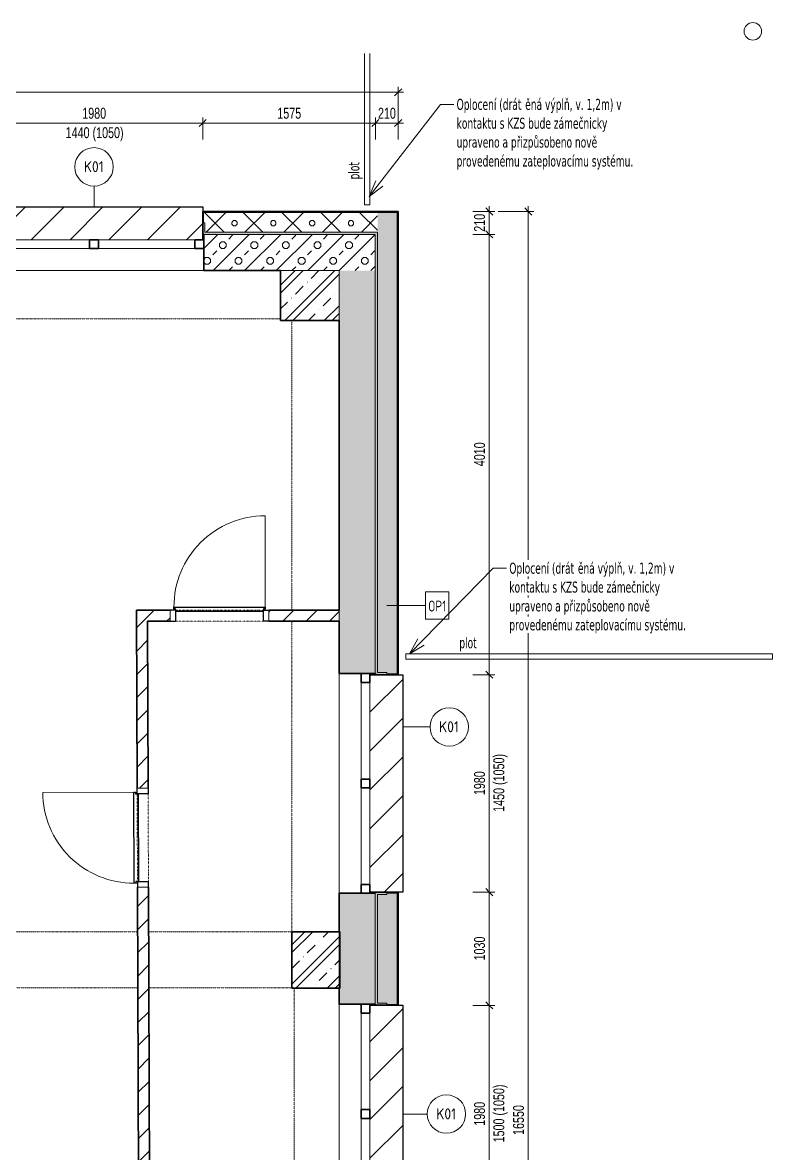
# Model space of a CAD drawing. Header units: millimetres. Extents: x -3281 to 232784, y -45352 to 20466.
# Drawn here: x 3550 to 10380, y -8470 to 1826 of the extents above; entities that cross this region are included whole.
import ezdxf

# ---------------------------------------------------------------- set-up
doc = ezdxf.new("R2010")
doc.units = ezdxf.units.MM
doc.linetypes.add('Dash dot dot', pattern=[5, 2, -1, 0, -1, 0, -1])
doc.linetypes.add('Čerchovaná se dvěma tečkami', pattern=[2.59, 1, -0.53, 0, -0.53, 0, -0.53])
for name, color, linetype, lineweight in [('A-ANNO-DIMS', 211, 'Continuous', 9), ('A-ANNO-DIMS-50', 211, 'Continuous', 9), ('A-DETL', 90, 'Continuous', 13), ('A-DETL-THIN', 151, 'Continuous', 13), ('A-DOOR', 31, 'Continuous', 13), ('A-DOOR-FRAM', 31, 'Continuous', 25), ('A-GENM', 13, 'Continuous', 13), ('A-GLAZ', 151, 'Continuous', 13), ('A-WALL', 113, 'Continuous', 13), ('A-WALL-IDEN', 211, 'Continuous', 9), ('G-ANNO-TEXT', 231, 'Continuous', 9), ('P-PIPE', 3, 'Continuous', 13), ('Q-SPCQ', 91, 'Continuous', 13), ('Q-SPCQ-IDEN', 132, 'Continuous', 9)]:
    doc.layers.add(name, color=color, linetype=linetype, lineweight=lineweight)
doc.layers.add('A-WALL-PATT', color=111, linetype='Continuous')
doc.styles.add('Arial_1', font='arial.ttf', dxfattribs={"width": 0.7, "height": 100})
doc.styles.add('ISOCPEUR', font='isocpeur.ttf', dxfattribs={"width": 0.75, "height": 100})
doc.styles.add('ISOCPEUR_1', font='isocpeur.ttf', dxfattribs={"width": 0.9, "height": 100})
doc.styles.add('Tahoma', font='tahoma.ttf', dxfattribs={"width": 0.7, "height": 100})
doc.dimstyles.new('Vnitřní_-_průhledné_1', dxfattribs={"dimscale": 304.8, "dimtxt": 102.02594, "dimasz": 0.213255, "dimexe": 0.164042, "dimexo": 0.0625, "dimgap": 0.032808, "dimtad": 1, "dimdec": 0, "dimrnd": 5, "dimzin": 0, "dimdsep": 46, "dimtxsty": 'Arial_1', "dimblk1": 'OBLIQUE', "dimblk2": 'OBLIQUE', "dimsah": 1, "dimcen": 0.09, "dimdle": 0.164042, "dimazin": 0, "dimtfac": 1, "dimtdec": 4, "dimtix": 1, "dimtmove": 0, "dimatfit": 3, "dimfxl": 0.492126, "dimfxlon": 1, "dimtvp": 1, "dimtolj": 1, "dimtzin": 0, "dimarcsym": 2})
pattern_1 = [(45, (0, 0), (-106.066, 106.066), [])]
pattern_2 = [(45, (0, 0), (0.0007, 353.5527), []), (315, (0, 0), (353.552, 0), []), (270, (153.68, 9.56), (176.771, -176.771), [19.139, -334.416]), (270, (199.87, 9.56), (176.771, -176.771), [19.139, -334.416]), (0, (166.57, 23.1), (176.771, 176.771), [19.139, -334.416]), (0, (166.57, -23.1), (176.771, 176.771), [19.139, -334.416]), (45, (153.68, 9.56), (0.0007, 353.5527), [19.139, -230.861]), (45, (186.35, -23.1), (0.0007, 353.5527), [19.139, -230.861]), (315, (186.35, 23.1), (353.552, 0), [19.139, -230.861]), (315, (153.68, -9.56), (353.552, 0), [19.139, -230.861])]

# ---------------------------------------------------------------- blocks, each defined once
blk = doc.blocks.new('DVERE_1k_oblozka - DD03_01_800x1970_koupelna-1549491-1NP_NÁVRH A')
at = {"layer": 'A-DOOR'}
for p, q in [((-450, 53), (-400, 53)), ((-450, -47), (-450, 53)), ((-400, 53), (-400, -47)), ((400, 53), (450, 53)), ((400, -47), (400, 53)), ((450, 53), (450, -47)), ((-400, -47), (-450, -47)), ((-415, -47), (-415, -907)), ((305, -77), (-305, -77)), ((450, -47), (400, -47)), ((415, -77), (415, -47))]:
    blk.add_line(p, q, dxfattribs=at)
at = {"layer": 'A-DOOR', "linetype": 'Čerchovaná se dvěma tečkami'}
for p, q in [((-400, 53), (400, 53)), ((-400, -47), (400, -47))]:
    blk.add_line(p, q, dxfattribs=at)
at = {"layer": 'A-DOOR', "lineweight": 25}
for p, q in [((-415, -62), (-400, -62)), ((-415, -77), (-415, -62)), ((415, -77), (-415, -77)), ((-400, -37), (400, -37)), ((-400, -62), (-400, -47)), ((400, -47), (400, -62)), ((400, -62), (415, -62)), ((415, -62), (415, -77))]:
    blk.add_line(p, q, dxfattribs=at)
at = {"layer": 'A-DOOR'}
blk.add_arc((-415, -77), 830, 270, 0, dxfattribs=at)
at = {"layer": 'A-DOOR-FRAM'}
for p, q in [((-450, 53), (-400, 53)), ((-400, 53), (-400, -47)), ((400, -47), (400, 53)), ((450, 53), (400, 53)), ((-400, -47), (-450, -47)), ((400, -47), (450, -47))]:
    blk.add_line(p, q, dxfattribs=at)
blk = doc.blocks.new('DVERE_1k_oblozka - DD03_01_800x1970_koupelna-1549492-1NP_NÁVRH A')
at = {"layer": 'A-DOOR'}
for p, q in [((-450, 53), (-400, 53)), ((-450, -47), (-450, 53)), ((-400, 53), (-400, -47)), ((400, 53), (450, 53)), ((400, -47), (400, 53)), ((450, 53), (450, -47)), ((-400, -47), (-450, -47)), ((-415, -47), (-415, -907)), ((305, -77), (-305, -77)), ((450, -47), (400, -47)), ((415, -77), (415, -47))]:
    blk.add_line(p, q, dxfattribs=at)
at = {"layer": 'A-DOOR', "linetype": 'Čerchovaná se dvěma tečkami'}
for p, q in [((-400, 53), (400, 53)), ((-400, -47), (400, -47))]:
    blk.add_line(p, q, dxfattribs=at)
at = {"layer": 'A-DOOR', "lineweight": 25}
for p, q in [((-415, -62), (-400, -62)), ((-415, -77), (-415, -62)), ((415, -77), (-415, -77)), ((-400, -37), (400, -37)), ((-400, -62), (-400, -47)), ((400, -47), (400, -62)), ((400, -62), (415, -62)), ((415, -62), (415, -77))]:
    blk.add_line(p, q, dxfattribs=at)
at = {"layer": 'A-DOOR'}
blk.add_arc((-415, -77), 830, 270, 0, dxfattribs=at)
at = {"layer": 'A-DOOR-FRAM'}
for p, q in [((-450, 53), (-400, 53)), ((-400, 53), (-400, -47)), ((400, -47), (400, 53)), ((450, 53), (400, 53)), ((-400, -47), (-450, -47)), ((400, -47), (450, -47))]:
    blk.add_line(p, q, dxfattribs=at)
blk = doc.blocks.new('OKNO_2k_ - OKNO_2k_2000x1440-1963729-1NP_NÁVRH A')
at = {"layer": 'A-GLAZ'}
h = blk.add_hatch(dxfattribs=at)
h.set_pattern_fill('FP_100', color=256, style=0, pattern_type=2)
h.set_pattern_definition([(180, (4199.984, -266.784), (-75, -43.3), [50, -100]), (240, (4149.984, -266.784), (-0.0011, -86.6019), [50, -100]), (120, (4149.984, -266.784), (-74.9989, 43.3019), [50, -100])])
h.paths.add_polyline_path([(1000, -115), (990, -115), (990, -166), (1000, -166)])
h.paths.add_polyline_path([(-990, -115), (-1000, -115), (-1000, -166), (-990, -166)])
at = {"layer": 'A-GLAZ', "lineweight": 35}
for p, q in [((-1000, -35), (-920, -35)), ((-1000, -115), (-1000, -35)), ((-920, -35), (-920, -115)), ((-40, -35), (40, -35)), ((-40, -115), (-40, -35)), ((40, -35), (40, -115)), ((920, -35), (1000, -35)), ((920, -115), (920, -35)), ((1000, -35), (1000, -115)), ((-1000, -115), (-990, -115)), ((-1000, -166), (-1000, -115)), ((-920, -115), (-1000, -115)), ((-990, -166), (-1000, -166)), ((-990, -115), (-990, -166)), ((40, -115), (-40, -115)), ((1000, -115), (920, -115)), ((990, -115), (1000, -115)), ((990, -166), (990, -115)), ((1000, -166), (990, -166)), ((1000, -115), (1000, -166))]:
    blk.add_line(p, q, dxfattribs=at)
at = {"layer": 'A-GLAZ'}
for p, q in [((-920, -35), (-40, -35)), ((40, -35), (920, -35)), ((-40, -115), (-920, -115)), ((920, -115), (40, -115))]:
    blk.add_line(p, q, dxfattribs=at)
blk = doc.blocks.new('parapet s nosem_vnitní - parapet s nosem_vnitní-1280325-1NP_NÁVRH A')
at = {"layer": 'A-GENM'}
blk.add_line((1000, 200), (-1000, 200), dxfattribs=at)
blk = doc.blocks.new('parapet_ext - parapet_ext-1802073-1NP_NÁVRH A')
at = {"layer": 'Q-SPCQ'}
h = blk.add_hatch(dxfattribs=at)
h.set_pattern_fill('FP_101', color=11, style=0, pattern_type=2)
h.set_pattern_definition([(225, (4199.98, -151.78), (176.777, -176.777), [])])
h.paths.add_polyline_path([(-920, 0), (-990, 0), (-990, -300), (990, -300), (990, 0), (-686, 0)])
at = {"layer": 'Q-SPCQ', "color": 21, "lineweight": 25}
for p, q in [((-990, -300), (-990, -258)), ((990, -300), (-990, -300)), ((990, -258), (990, -300))]:
    blk.add_line(p, q, dxfattribs=at)
blk = doc.blocks.new('OKNO_2k_ - OKNO_2k_2000x1450-1963754-1NP_NÁVRH A')
at = {"layer": 'A-GLAZ'}
h = blk.add_hatch(dxfattribs=at)
h.set_pattern_fill('FP_102', color=256, style=0, pattern_type=2)
h.set_pattern_definition([(270, (5101.644, 6597.807), (43.3, -75), [50, -100]), (330, (5101.644, 6547.807), (86.6019, -0.0011), [50, -100]), (210, (5101.644, 6547.807), (-43.3019, -74.9989), [50, -100])])
h.paths.add_polyline_path([(-1000, -166), (-990, -166), (-990, -115), (-1000, -115)])
h.paths.add_polyline_path([(990, -115), (990, -166), (1000, -166), (1000, -115)])
at = {"layer": 'A-GLAZ', "lineweight": 35}
for p, q in [((-1000, -35), (-920, -35)), ((-1000, -115), (-1000, -35)), ((-920, -35), (-920, -115)), ((-40, -35), (40, -35)), ((-40, -115), (-40, -35)), ((40, -35), (40, -115)), ((920, -35), (1000, -35)), ((920, -115), (920, -35)), ((1000, -35), (1000, -115)), ((-1000, -115), (-990, -115)), ((-1000, -166), (-1000, -115)), ((-920, -115), (-1000, -115)), ((-990, -166), (-1000, -166)), ((-990, -115), (-990, -166)), ((40, -115), (-40, -115)), ((1000, -115), (920, -115)), ((990, -115), (1000, -115)), ((990, -166), (990, -115)), ((1000, -166), (990, -166)), ((1000, -115), (1000, -166))]:
    blk.add_line(p, q, dxfattribs=at)
at = {"layer": 'A-GLAZ'}
for p, q in [((-920, -35), (-40, -35)), ((40, -35), (920, -35)), ((-40, -115), (-920, -115)), ((920, -115), (40, -115))]:
    blk.add_line(p, q, dxfattribs=at)
blk = doc.blocks.new('parapet_ext - parapet_ext-V42-1NP_NÁVRH A')
at = {"layer": 'Q-SPCQ'}
h = blk.add_hatch(dxfattribs=at)
h.set_pattern_fill('FP_103', color=11, style=0, pattern_type=2)
h.set_pattern_definition([(315, (5101.64, 6712.8), (176.777, 176.777), [])])
h.paths.add_polyline_path([(-990, -258), (-990, -300), (990, -300), (990, 0), (-990, 0), (-990, -255)])
at = {"layer": 'Q-SPCQ', "color": 21, "lineweight": 25}
for p, q in [((-990, -300), (-990, -258)), ((990, -300), (-990, -300)), ((990, -258), (990, -300))]:
    blk.add_line(p, q, dxfattribs=at)
blk = doc.blocks.new('OKNO_2k_ - OKNO_2k_2000 x 1500-1963725-1NP_NÁVRH A')
at = {"layer": 'A-GLAZ'}
h = blk.add_hatch(dxfattribs=at)
h.set_pattern_fill('FP_104', color=256, style=0, pattern_type=2)
h.set_pattern_definition([(270, (8111.644, 6597.807), (43.3, -75), [50, -100]), (330, (8111.644, 6547.807), (86.6019, -0.0011), [50, -100]), (210, (8111.644, 6547.807), (-43.3019, -74.9989), [50, -100])])
h.paths.add_polyline_path([(-1000, -115), (-1000, -166), (-990, -166), (-990, -115)])
h.paths.add_polyline_path([(990, -166), (1000, -166), (1000, -115), (990, -115)])
at = {"layer": 'A-GLAZ', "lineweight": 35}
for p, q in [((-1000, -35), (-920, -35)), ((-1000, -115), (-1000, -35)), ((-920, -35), (-920, -115)), ((-40, -35), (40, -35)), ((-40, -115), (-40, -35)), ((40, -35), (40, -115)), ((920, -35), (1000, -35)), ((920, -115), (920, -35)), ((1000, -35), (1000, -115)), ((-1000, -115), (-990, -115)), ((-1000, -166), (-1000, -115)), ((-920, -115), (-1000, -115)), ((-990, -166), (-1000, -166)), ((-990, -115), (-990, -166)), ((40, -115), (-40, -115)), ((1000, -115), (920, -115)), ((990, -115), (1000, -115)), ((990, -166), (990, -115)), ((1000, -166), (990, -166)), ((1000, -115), (1000, -166))]:
    blk.add_line(p, q, dxfattribs=at)
at = {"layer": 'A-GLAZ'}
for p, q in [((-920, -35), (-40, -35)), ((40, -35), (920, -35)), ((-40, -115), (-920, -115)), ((920, -115), (40, -115))]:
    blk.add_line(p, q, dxfattribs=at)
blk = doc.blocks.new('parapet_ext - parapet_ext-V43-1NP_NÁVRH A')
at = {"layer": 'Q-SPCQ'}
h = blk.add_hatch(dxfattribs=at)
h.set_pattern_fill('FP_105', color=11, style=0, pattern_type=2)
h.set_pattern_definition([(315, (8111.64, 6712.8), (176.7767, 176.7767), [])])
h.paths.add_polyline_path([(-990, -258), (-990, -300), (990, -300), (990, 0), (-990, 0), (-990, -255)])
at = {"layer": 'Q-SPCQ', "color": 21, "lineweight": 25}
for p, q in [((-990, -300), (-990, -258)), ((990, -300), (-990, -300)), ((990, -258), (990, -300))]:
    blk.add_line(p, q, dxfattribs=at)
blk = doc.blocks.new('DIMBLOCK79-1NP_NÁVRH A')
at = {"layer": 'A-ANNO-DIMS-50'}
for p, q in [((7801, 106), (7651, 106)), ((7801, 156), (7801, -102)), ((7801, 106), (7851, 106)), ((7801, -102), (7651, -102)), ((7801, -102), (7851, -102))]:
    blk.add_line(p, q, dxfattribs=at)
at = {"layer": 'A-ANNO-DIMS-50', "lineweight": 18}
for p, q in [((7801, 106), (7769, 139)), ((7801, 106), (7834, 74)), ((7801, -102), (7769, -69)), ((7801, -102), (7834, -134))]:
    blk.add_line(p, q, dxfattribs=at)
at = {"layer": 'A-ANNO-DIMS-50', "color": 0, "insert": (7662, -78), "char_height": 100, "width": 192.12, "attachment_point": 1, "rotation": 90, "line_spacing_factor": 0.941778, "style": 'Arial_1'}
blk.add_mtext('210', dxfattribs=at)
blk = doc.blocks.new('_Oblique')
at = {"color": 0, "linetype": 'ByBlock', "lineweight": -2}
blk.add_line((-0.5, -0.5), (0.5, 0.5), dxfattribs=at)
blk = doc.blocks.new('DIMBLOCK80-1NP_NÁVRH A')
at = {"layer": 'A-ANNO-DIMS-50'}
for p, q in [((7801, -102), (7651, -102)), ((7801, -102), (7801, -4112)), ((7801, -102), (7851, -102)), ((7801, -4112), (7651, -4112)), ((7801, -4112), (7851, -4112))]:
    blk.add_line(p, q, dxfattribs=at)
at = {"layer": 'A-ANNO-DIMS-50', "lineweight": 18}
for p, q in [((7801, -102), (7769, -69)), ((7801, -102), (7834, -134)), ((7801, -4112), (7769, -4079)), ((7801, -4112), (7834, -4144))]:
    blk.add_line(p, q, dxfattribs=at)
at = {"layer": 'A-ANNO-DIMS-50', "color": 0, "insert": (7662, -2213), "char_height": 100, "width": 256.16, "attachment_point": 1, "rotation": 90, "line_spacing_factor": 0.941778, "style": 'Arial_1'}
blk.add_mtext('4010', dxfattribs=at)
blk = doc.blocks.new('DIMBLOCK81-1NP_NÁVRH A')
at = {"layer": 'A-ANNO-DIMS-50'}
for p, q in [((7801, -4112), (7651, -4112)), ((7801, -4112), (7801, -6092)), ((7801, -4112), (7851, -4112)), ((7801, -6092), (7651, -6092)), ((7801, -6092), (7851, -6092))]:
    blk.add_line(p, q, dxfattribs=at)
at = {"layer": 'A-ANNO-DIMS-50', "lineweight": 18}
for p, q in [((7801, -4112), (7769, -4079)), ((7801, -4112), (7834, -4144)), ((7801, -6092), (7769, -6059)), ((7801, -6092), (7834, -6124))]:
    blk.add_line(p, q, dxfattribs=at)
at = {"layer": 'A-ANNO-DIMS-50', "color": 0, "char_height": 100, "attachment_point": 1, "rotation": 90, "line_spacing_factor": 0.941778, "style": 'Arial_1'}
for s, insert, width in [('1450 (1050)', (7838, -5360), 619.69), ('1980', (7662, -5208), 256.16)]:
    blk.add_mtext(s, dxfattribs=dict(at, insert=insert, width=width))
blk = doc.blocks.new('DIMBLOCK82-1NP_NÁVRH A')
at = {"layer": 'A-ANNO-DIMS-50', "lineweight": 18}
for p, q in [((7801, -6092), (7769, -6059)), ((7801, -6092), (7834, -6124)), ((7801, -7122), (7769, -7089)), ((7801, -7122), (7834, -7154))]:
    blk.add_line(p, q, dxfattribs=at)
at = {"layer": 'A-ANNO-DIMS-50'}
for p, q in [((7801, -6092), (7651, -6092)), ((7801, -6092), (7801, -7122)), ((7801, -6092), (7851, -6092)), ((7801, -7122), (7651, -7122)), ((7801, -7122), (7851, -7122))]:
    blk.add_line(p, q, dxfattribs=at)
at = {"layer": 'A-ANNO-DIMS-50', "color": 0, "insert": (7662, -6713), "char_height": 100, "width": 256.16, "attachment_point": 1, "rotation": 90, "line_spacing_factor": 0.941778, "style": 'Arial_1'}
blk.add_mtext('1030', dxfattribs=at)
blk = doc.blocks.new('DIMBLOCK83-1NP_NÁVRH A')
at = {"layer": 'A-ANNO-DIMS-50', "lineweight": 18}
for p, q in [((7801, -7122), (7769, -7089)), ((7801, -7122), (7834, -7154)), ((7801, -9102), (7769, -9069)), ((7801, -9102), (7834, -9134))]:
    blk.add_line(p, q, dxfattribs=at)
at = {"layer": 'A-ANNO-DIMS-50'}
for p, q in [((7801, -7122), (7651, -7122)), ((7801, -7122), (7801, -9102)), ((7801, -7122), (7851, -7122)), ((7801, -9102), (7651, -9102)), ((7801, -9102), (7851, -9102))]:
    blk.add_line(p, q, dxfattribs=at)
at = {"layer": 'A-ANNO-DIMS-50', "color": 0, "char_height": 100, "attachment_point": 1, "rotation": 90, "line_spacing_factor": 0.941778, "style": 'Arial_1'}
for s, insert, width in [('1500 (1050)', (7838, -8370), 619.69), ('1980', (7662, -8218), 256.16)]:
    blk.add_mtext(s, dxfattribs=dict(at, insert=insert, width=width))
blk = doc.blocks.new('DIMBLOCK130-1NP_NÁVRH A')
at = {"layer": 'A-ANNO-DIMS-50'}
for p, q in [((8156, 106), (7881, 106)), ((8156, -16493), (8156, 156)), ((8156, 106), (8206, 106)), ((8156, -16443), (8006, -16443)), ((8156, -16443), (8206, -16443))]:
    blk.add_line(p, q, dxfattribs=at)
at = {"layer": 'A-ANNO-DIMS-50', "lineweight": 18}
for p, q in [((8156, 106), (8124, 139)), ((8156, 106), (8189, 74)), ((8156, -16443), (8124, -16411)), ((8156, -16443), (8189, -16476))]:
    blk.add_line(p, q, dxfattribs=at)
at = {"layer": 'A-ANNO-DIMS-50', "color": 0, "insert": (8017, -8302), "char_height": 100, "width": 320.2, "attachment_point": 1, "rotation": 90, "line_spacing_factor": 0.941778, "style": 'Arial_1'}
blk.add_mtext('16550', dxfattribs=at)
blk = doc.blocks.new('DIMBLOCK132-1NP_NÁVRH A')
at = {"layer": 'A-ANNO-DIMS-50'}
for p, q in [((-525, 1192), (-525, 1242)), ((6971, 1192), (6971, 1242)), ((-575, 1192), (7021, 1192)), ((-525, 1192), (-525, 916)), ((6971, 1192), (6971, 966))]:
    blk.add_line(p, q, dxfattribs=at)
at = {"layer": 'A-ANNO-DIMS-50', "lineweight": 18}
for p, q in [((-525, 1192), (-558, 1159)), ((-525, 1192), (-493, 1224)), ((6971, 1192), (6938, 1159)), ((6971, 1192), (7003, 1224))]:
    blk.add_line(p, q, dxfattribs=at)
at = {"layer": 'A-ANNO-DIMS-50', "color": 0, "insert": (3116, 1331), "char_height": 100, "width": 256.16, "attachment_point": 1, "line_spacing_factor": 0.941778, "style": 'Arial_1'}
blk.add_mtext('7495', dxfattribs=at)
blk = doc.blocks.new('DIMBLOCK169-1NP_NÁVRH A')
at = {"layer": 'A-ANNO-DIMS-50'}
for p, q in [((3210, 911), (3210, 961)), ((5190, 911), (5190, 961)), ((3210, 911), (5190, 911)), ((3210, 911), (3210, 761)), ((5190, 911), (5190, 761))]:
    blk.add_line(p, q, dxfattribs=at)
at = {"layer": 'A-ANNO-DIMS-50', "lineweight": 18}
for p, q in [((3210, 911), (3242, 944)), ((5190, 911), (5222, 944)), ((3210, 911), (3177, 879)), ((5190, 911), (5157, 879))]:
    blk.add_line(p, q, dxfattribs=at)
at = {"layer": 'A-ANNO-DIMS-50', "color": 0, "char_height": 100, "attachment_point": 1, "line_spacing_factor": 0.941778, "style": 'Arial_1'}
for s, insert, width in [('1980', (4093, 1051), 256.16), ('1440 (1050)', (3942, 874), 619.69)]:
    blk.add_mtext(s, dxfattribs=dict(at, insert=insert, width=width))
blk = doc.blocks.new('DIMBLOCK170-1NP_NÁVRH A')
at = {"layer": 'A-ANNO-DIMS-50'}
for p, q in [((5190, 911), (5190, 961)), ((6763, 911), (6763, 961)), ((5190, 911), (6763, 911)), ((5190, 911), (5190, 761)), ((6763, 911), (6763, 761))]:
    blk.add_line(p, q, dxfattribs=at)
at = {"layer": 'A-ANNO-DIMS-50', "lineweight": 18}
for p, q in [((5190, 911), (5222, 944)), ((6763, 911), (6795, 944)), ((5190, 911), (5157, 879)), ((6763, 911), (6730, 879))]:
    blk.add_line(p, q, dxfattribs=at)
at = {"layer": 'A-ANNO-DIMS-50', "color": 0, "insert": (5870, 1051), "char_height": 100, "width": 256.16, "attachment_point": 1, "line_spacing_factor": 0.941778, "style": 'Arial_1'}
blk.add_mtext('1575', dxfattribs=at)
blk = doc.blocks.new('DIMBLOCK171-1NP_NÁVRH A')
at = {"layer": 'A-ANNO-DIMS-50'}
for p, q in [((6763, 911), (6763, 961)), ((6971, 911), (6971, 961)), ((6763, 911), (7021, 911)), ((6763, 911), (6763, 761)), ((6971, 911), (6971, 761))]:
    blk.add_line(p, q, dxfattribs=at)
at = {"layer": 'A-ANNO-DIMS-50', "lineweight": 18}
for p, q in [((6763, 911), (6795, 944)), ((6971, 911), (7003, 944)), ((6763, 911), (6730, 879)), ((6971, 911), (6938, 879))]:
    blk.add_line(p, q, dxfattribs=at)
at = {"layer": 'A-ANNO-DIMS-50', "color": 0, "insert": (6787, 1051), "char_height": 100, "width": 192.12, "attachment_point": 1, "line_spacing_factor": 0.941778, "style": 'Arial_1'}
blk.add_mtext('210', dxfattribs=at)
blk = doc.blocks.new('Popiska speciální vybavení - Popiska okna_Bublina-1426311-1NP_NÁVRH A')
at = {"layer": 'Q-SPCQ-IDEN'}
blk.add_circle((0, 0), 3.5, dxfattribs=at)

msp = doc.modelspace()

# ---------------------------------------------------------------- hatches: boundary and pattern name
at = {"layer": 'A-WALL-PATT', "lineweight": 13}
h = msp.add_hatch(dxfattribs=at)
h.set_pattern_fill('FP_12', color=11, style=0, pattern_type=2)
h.set_pattern_definition(pattern_2)
h.paths.add_polyline_path([(6782.8, -81.8), (6782.8, 98.2), (5198, 98.2), (5198, 2.2), (5210, 2.2), (5210, -81.8), (6762.8, -81.8)])
h.paths.add_polyline_path([(3190, -81.8), (3190, 2.2), (3202, 2.2), (3202, 98.2), (-337.2, 98.2), (-337.2, -81.8), (2310.6, -81.8)])
at = {"layer": 'A-WALL-PATT'}
h = msp.add_hatch(color=11, dxfattribs=at)
h.paths.add_polyline_path([(5210, -101.8), (6762.8, -101.8), (6762.8, -81.8), (5210, -81.8), (5210, 2.2), (5190, 2.2), (5190, -100.8), (5200, -100.8), (5200, -101.8)])
h.paths.add_polyline_path([(3190, -101.8), (3200, -101.8), (3200, -100.8), (3210, -100.8), (3210, 2.2), (3190, 2.2), (3190, -81.8), (-317.2, -81.8), (-317.2, -101.8), (2310.6, -101.8)])
at = {"layer": 'A-WALL-PATT', "lineweight": 13}
h = msp.add_hatch(dxfattribs=at)
h.set_pattern_fill('FP_12', color=11, style=0, pattern_type=2)
h.set_pattern_definition(pattern_2)
h.paths.add_polyline_path([(6950, -15943.3), (6950, -15935.3), (6962.8, -15935.3), (6962.8, -15119.6), (6866.8, -15119.6), (6866.8, -15131.6), (6782.8, -15131.6), (6782.8, -15943.3), (6942, -15943.3)])
h.paths.add_polyline_path([(6962.8, -13123.6), (6962.8, -12109.6), (6866.8, -12109.6), (6866.8, -12121.6), (6782.8, -12121.6), (6782.8, -13111.6), (6866.8, -13111.6), (6866.8, -13123.6)])
h.paths.add_polyline_path([(6866.8, -10113.6), (6962.8, -10113.6), (6962.8, -9109.6), (6866.8, -9109.6), (6866.8, -9121.6), (6782.8, -9121.6), (6782.8, -10101.6), (6866.8, -10101.6)])
h.paths.add_polyline_path([(6962.8, -7113.6), (6962.8, -6099.6), (6866.8, -6099.6), (6866.8, -6111.6), (6782.8, -6111.6), (6782.8, -7101.6), (6866.8, -7101.6), (6866.8, -7113.6)])
h.paths.add_polyline_path([(6866.8, -4103.6), (6962.8, -4103.6), (6962.8, 98.2), (6782.8, 98.2), (6782.8, -4091.6), (6866.8, -4091.6)])
h = msp.add_hatch(dxfattribs=at)
h.set_pattern_fill('FP_2', color=256, angle=-135, style=0, pattern_type=2)
h.set_pattern_definition([(225, (3315.97, -101.78), (143.684, -143.684), []), (180, (3087.02, -169.09), (-143.684, -143.684), [25.4, -261.968]), (225, (3061.62, -169.09), (143.684, -143.684), [25.4, -177.8]), (270, (3043.66, -187.05), (143.684, -143.684), [25.4, -261.968]), (315, (3043.66, -212.45), (143.684, 143.684), [25.4, -177.8]), (180, (3087.02, -230.41), (-143.684, -143.684), [25.4, -261.968]), (225, (3104.98, -212.45), (143.684, -143.684), [25.4, -177.8]), (270, (3104.98, -187.05), (143.684, -143.684), [25.4, -261.968]), (315, (3087.02, -169.09), (143.684, 143.684), [25.4, -177.8]), (225, (3020.44, -253.63), (143.684, -143.684), [50.8, -152.4])])
h.paths.add_polyline_path([(6762.8, -431.8), (6762.8, -101.8), (5200, -101.8), (5200, -431.8), (6432.8, -431.8)])
h.paths.add_polyline_path([(12.8, -431.8), (3200, -431.8), (3200, -101.8), (12.8, -101.8), (12.8, -151.8)])
at = {"layer": 'A-WALL-PATT'}
h = msp.add_hatch(color=11, dxfattribs=at)
h.paths.add_polyline_path([(6782.8, -16123.3), (6782.8, -15131.6), (6866.8, -15131.6), (6866.8, -15111.6), (6763.8, -15111.6), (6763.8, -15121.6), (6762.8, -15121.6), (6762.8, -16123.3)])
h.paths.add_polyline_path([(6866.8, -13131.6), (6866.8, -13111.6), (6782.8, -13111.6), (6782.8, -12121.6), (6866.8, -12121.6), (6866.8, -12101.6), (6763.8, -12101.6), (6763.8, -12111.6), (6762.8, -12111.6), (6763, -13121.6), (6763.8, -13121.6), (6763.8, -13131.6), (6782.8, -13131.6)])
h.paths.add_polyline_path([(6866.8, -10121.6), (6866.8, -10101.6), (6782.8, -10101.6), (6782.8, -9121.6), (6866.8, -9121.6), (6866.8, -9101.6), (6763.8, -9101.6), (6763.8, -9111.6), (6762.8, -9111.6), (6763, -10111.6), (6763.8, -10111.6), (6763.8, -10121.6), (6782.8, -10121.6)])
h.paths.add_polyline_path([(6763.8, -7121.6), (6866.8, -7121.6), (6866.8, -7101.6), (6782.8, -7101.6), (6782.8, -6111.6), (6866.8, -6111.6), (6866.8, -6091.6), (6763.8, -6091.6), (6763.8, -6101.6), (6762.8, -6101.6), (6762.8, -7111.6), (6763.8, -7111.6), (6763.8, -7120.6)])
h.paths.add_polyline_path([(6866.8, -4111.6), (6866.8, -4091.6), (6782.8, -4091.6), (6782.8, -81.8), (6762.8, -81.8), (6762.8, -4101.6), (6763.8, -4101.6), (6763.8, -4111.6), (6782.8, -4111.6)])
at = {"layer": 'A-WALL-PATT', "lineweight": 13}
h = msp.add_hatch(dxfattribs=at)
h.set_pattern_fill('FP_10', color=256, angle=225, style=0, pattern_type=2)
h.set_pattern_definition([(45, (0, 0), (-179.605, 179.605), []), (45, (71.84, 6e-12), (-179.605, 179.605), []), (45, (215.53, 2e-11), (-107.763, 251.447), [101.6, -50.8, 1.676, -49.124])])
h.paths.add_polyline_path([(5900, -886.8), (6432.8, -886.8), (6432.8, -431.8), (5900, -431.8), (5900, -564.7)])
h = msp.add_hatch(dxfattribs=at)
h.set_pattern_fill('FP_3', color=256, angle=225, style=0, pattern_type=2)
h.set_pattern_definition([(135, (6762.8, -8215.69), (-143.684, -143.684), []), (90, (6695.5, -7986.74), (-143.684, 143.684), [25.4, -261.968]), (135, (6695.5, -7961.34), (-143.684, -143.684), [25.4, -177.8]), (180, (6677.54, -7943.38), (-143.684, -143.684), [25.4, -261.968]), (225, (6652.14, -7943.38), (143.684, -143.684), [25.4, -177.8]), (90, (6634.18, -7986.74), (-143.684, 143.684), [25.4, -261.968]), (135, (6652.14, -8004.7), (-143.684, -143.684), [25.4, -177.8]), (180, (6677.54, -8004.7), (-143.684, -143.684), [25.4, -261.968]), (225, (6695.5, -7986.74), (143.684, -143.684), [25.4, -177.8]), (135, (6610.96, -7920.16), (-143.684, -143.684), [50.8, -152.4])])
h.paths.add_polyline_path([(6602.9, -16143.3), (6762.8, -16143.3), (6762.8, -15121.6), (6432.8, -15121.6), (6432.8, -16143.3)])
h.paths.add_polyline_path([(6602.9, -13121.6), (6762.8, -13121.6), (6762.3, -12111.6), (6432.8, -12111.6), (6432.8, -13121.6)])
h.paths.add_polyline_path([(6762.8, -10111.6), (6762.8, -9111.6), (6432.8, -9111.6), (6432.8, -10111.6), (6758.5, -10111.6)])
h.paths.add_polyline_path([(6762.8, -7111.6), (6762.8, -6101.6), (6432.8, -6101.6), (6432.8, -6451.2), (6442.8, -6451.2), (6442.8, -6966.2), (6432.8, -6966.2), (6432.8, -7111.6), (6758, -7111.6)])
h.paths.add_polyline_path([(6632.8, -4101.6), (6762.8, -4101.6), (6762.8, -431.8), (6432.8, -431.8), (6432.8, -4101.6), (6602.9, -4101.6)])
h = msp.add_hatch(dxfattribs=at)
h.set_pattern_fill('FP_4', color=256, style=0, pattern_type=2)
h.set_pattern_definition(pattern_1)
h.paths.add_polyline_path([(6432.8, -3625), (6432.8, -3525), (5792.8, -3525), (5792.8, -3625)])
h.paths.add_polyline_path([(4587.8, -3625), (4892.8, -3625), (4892.8, -3525), (4587.5, -3525)])
h = msp.add_hatch(dxfattribs=at)
h.set_pattern_fill('FP_4', color=256, style=0, pattern_type=2)
h.set_pattern_definition(pattern_1)
h.paths.add_polyline_path([(4622.8, -14200.6), (4722.8, -14199.3), (4712.6, -11176.7), (4612.8, -11177.1), (4622.2, -14027.3)])
h.paths.add_polyline_path([(4609.8, -10277.1), (4709.8, -10276.7), (4695.6, -6044.7), (4595.8, -6045), (4606.5, -9283.6)])
h.paths.add_polyline_path([(4592.8, -5145), (4692.8, -5144.7), (4687.8, -3625), (4587.8, -3625)])
h = msp.add_hatch(dxfattribs=at)
h.set_pattern_fill('FP_10', color=256, angle=225, style=0, pattern_type=2)
h.set_pattern_definition([(45, (0, 0), (-179.605, 179.605), []), (45, (71.84, 6e-12), (-179.605, 179.605), []), (45, (215.53, 2e-11), (-107.763, 251.447), [101.6, -50.8, 1.676, -49.124])])
h.paths.add_polyline_path([(6442.8, -6966.2), (6442.8, -6451.2), (6002.8, -6451.2), (6002.8, -6966.2), (6432.8, -6966.2)])

# ---------------------------------------------------------------- linework, layer by layer
at = {"layer": 'A-DETL', "linetype": 'Dash dot dot'}
for p, q in [((447.8, -871.8), (5900, -871.8)), ((6002.8, -3525), (6002.8, -886.8)), ((6002.8, -6451.2), (6002.8, -3625)), ((4597.2, -6451.2), (447.8, -6451.2)), ((6002.8, -6451.2), (4697.2, -6451.2)), ((432.8, -6963.2), (4598.8, -6963.2)), ((4698.8, -6963.2), (6002.8, -6963.2)), ((6022.8, -9358.2), (6022.8, -6966.2))]:
    msp.add_line(p, q, dxfattribs=at)
at = {"layer": 'A-DETL-THIN'}
for p, q in [((6663.8, 166.2), (6663.8, 1546.2)), ((6713.8, 166.2), (6713.8, 1546.2)), ((6713.8, 166.2), (6663.8, 166.2)), ((5900, -431.8), (6432.8, -431.8)), ((6432.8, -431.8), (6432.8, -886.8)), ((7040.2, -3921.3), (10380.2, -3921.3)), ((7040.2, -3971.3), (7040.2, -3921.3)), ((7040.2, -3971.3), (10380.2, -3971.3)), ((10380.2, -3971.3), (10380.2, -3921.3)), ((6432.8, -6966.2), (6432.8, -6451.2))]:
    msp.add_line(p, q, dxfattribs=at)
at = {"layer": 'A-WALL', "color": 10, "lineweight": 35}
for p, q in [((6970.8, 106.2), (5190, 106.2)), ((5190, 106.2), (5190, -100.8)), ((6970.8, -4111.6), (6970.8, 106.2)), ((6763.8, -4111.6), (6970.8, -4111.6)), ((6970.8, -6091.6), (6763.8, -6091.6)), ((6970.8, -7121.6), (6970.8, -6091.6)), ((6763.8, -7121.6), (6970.8, -7121.6))]:
    msp.add_line(p, q, dxfattribs=at)
at = {"layer": 'A-WALL', "color": 1}
for p, q in [((6967.8, 103.2), (5193, 103.2)), ((5193, 103.2), (5193, 2.2)), ((6967.8, -4108.6), (6967.8, 103.2)), ((5210, 2.2), (5190, 2.2)), ((6962.8, 98.2), (5198, 98.2)), ((5198, 98.2), (5198, 2.2)), ((5210, 2.2), (5210, -81.8)), ((6962.8, -4103.6), (6962.8, 98.2)), ((5210, -81.8), (6782.8, -81.8)), ((6782.8, -81.8), (6782.8, -4091.6)), ((6782.8, -4091.6), (6866.8, -4091.6)), ((6866.8, -4111.6), (6866.8, -4091.6)), ((6866.8, -4103.6), (6962.8, -4103.6)), ((6866.8, -4108.6), (6967.8, -4108.6)), ((6782.8, -6111.6), (6782.8, -7101.6)), ((6866.8, -6111.6), (6782.8, -6111.6)), ((6866.8, -6111.6), (6866.8, -6091.6)), ((6967.8, -6094.6), (6866.8, -6094.6)), ((6962.8, -6099.6), (6866.8, -6099.6)), ((6962.8, -7113.6), (6962.8, -6099.6)), ((6967.8, -7118.6), (6967.8, -6094.6)), ((6782.8, -7101.6), (6866.8, -7101.6)), ((6866.8, -7121.6), (6866.8, -7101.6)), ((6866.8, -7113.6), (6962.8, -7113.6)), ((6866.8, -7118.6), (6967.8, -7118.6))]:
    msp.add_line(p, q, dxfattribs=at)
at = {"layer": 'A-WALL'}
for p, q in [((6762.8, -101.8), (5200, -101.8)), ((6762.8, -4101.6), (6762.8, -101.8)), ((5900, -431.8), (6432.8, -431.8)), ((6432.8, -886.8), (6432.8, -431.8)), ((6432.8, -3625), (6432.8, -3525)), ((6762.8, -7111.6), (6762.8, -6101.6)), ((6432.8, -6451.2), (6442.8, -6451.2)), ((6442.8, -6451.2), (6442.8, -6966.2)), ((6442.8, -6966.2), (6432.8, -6966.2))]:
    msp.add_line(p, q, dxfattribs=at)
at = {"layer": 'A-WALL', "lineweight": 35}
for p, q in [((5200, -231.8), (5200, -431.8)), ((5200, -431.8), (5900, -431.8)), ((5900, -431.8), (5900, -886.8)), ((5900, -886.8), (6432.8, -886.8)), ((6432.8, -886.8), (6432.8, -3525)), ((4892.8, -3525), (4587.5, -3525)), ((4587.5, -3525), (4592.8, -5145)), ((6432.8, -3525), (5792.8, -3525)), ((4687.8, -3625), (4892.8, -3625)), ((4692.8, -5144.7), (4687.8, -3625)), ((5792.8, -3625), (6432.8, -3625)), ((6432.8, -3625), (6432.8, -4101.6)), ((6432.8, -4101.6), (6632.8, -4101.6)), ((4595.8, -6045), (4606.2, -9183.6)), ((4709.8, -10276.7), (4695.8, -6044.7)), ((6432.8, -6101.6), (6432.8, -6451.2)), ((6632.8, -6101.6), (6432.8, -6101.6)), ((6002.8, -6451.2), (6002.8, -6966.2)), ((6432.8, -6451.2), (6002.8, -6451.2)), ((6002.8, -6966.2), (6432.8, -6966.2)), ((6432.8, -6966.2), (6432.8, -7111.6)), ((6432.8, -7111.6), (6632.8, -7111.6))]:
    msp.add_line(p, q, dxfattribs=at)
at = {"layer": 'A-WALL-IDEN'}
msp.add_line((6866.8, -3480.5), (7220, -3480.5), dxfattribs=at)
at = {"layer": 'A-WALL-IDEN', "flags": 128}
msp.add_lwpolyline([(7220, -3356.2), (7433.8, -3356.2), (7433.8, -3604.7), (7220, -3604.7)], close=True, dxfattribs=at)
at = {"layer": 'G-ANNO-TEXT', "color": 250}
for p, q in [((6707.6, 242.7), (7355.6, 1081.7)), ((7355.6, 1081.7), (7478.3, 1081.7)), ((6707.6, 242.7), (6767.4, 386)), ((6707.6, 242.7), (6831.1, 336.9)), ((7835.7, -3141.5), (7958.4, -3141.5)), ((7073.5, -3921.2), (7149.6, -3785.8)), ((7073.5, -3921.2), (7207.1, -3842))]:
    msp.add_line(p, q, dxfattribs=at)
at = {"layer": 'P-PIPE', "color": 9}
for start, end in [(90, 180), (0, 90), (180, 270), (270, 0)]:
    msp.add_arc((10202, 1746.6), 79.4, start, end, dxfattribs=at)
at = {"layer": 'Q-SPCQ-IDEN'}
for p, q in [((4200, 148.2), (4200, 337.6)), ((7012.8, -4587.1), (7261, -4587.1)), ((7012.8, -8111.6), (7235.6, -8111.6))]:
    msp.add_line(p, q, dxfattribs=at)

# ---------------------------------------------------------------- block references
at = {"layer": 'A-DOOR'}
for name, p, rotation in [('DVERE_1k_oblozka - DD03_01_800x1970_koupelna-1549492-1NP_NÁVRH A', (5342.8, -3572.1), 180), ('DVERE_1k_oblozka - DD03_01_800x1970_koupelna-1549491-1NP_NÁVRH A', (4641.5, -5594.8), 270.1895959118316)]:
    msp.add_blockref(name, p, dxfattribs=dict(at, rotation=rotation))
at = {"layer": 'A-GENM'}
for p, rotation in [((4200, -231.8), 180), ((6632.8, -5101.6), 89.99999999999986), ((6632.8, -8111.6), 89.99999999999986)]:
    msp.add_blockref('parapet s nosem_vnitní - parapet s nosem_vnitní-1280325-1NP_NÁVRH A', p, dxfattribs=dict(at, rotation=rotation))
at = {"layer": 'A-GLAZ'}
for name, p, rotation in [('OKNO_2k_ - OKNO_2k_2000x1440-1963729-1NP_NÁVRH A', (4200, -266.8), 180), ('OKNO_2k_ - OKNO_2k_2000x1450-1963754-1NP_NÁVRH A', (6597.8, -5101.6), 89.99999999999986), ('OKNO_2k_ - OKNO_2k_2000 x 1500-1963725-1NP_NÁVRH A', (6597.8, -8111.6), 89.99999999999986)]:
    msp.add_blockref(name, p, dxfattribs=dict(at, rotation=rotation))
at = {"layer": 'Q-SPCQ', "color": 21, "lineweight": 25}
for name, p, rotation in [('parapet_ext - parapet_ext-1802073-1NP_NÁVRH A', (4200, -151.8), 180), ('parapet_ext - parapet_ext-V42-1NP_NÁVRH A', (6712.8, -5101.6), 89.99999999999986), ('parapet_ext - parapet_ext-V43-1NP_NÁVRH A', (6712.8, -8111.6), 89.99999999999986)]:
    msp.add_blockref(name, p, dxfattribs=dict(at, rotation=rotation))
at = {"layer": 'Q-SPCQ-IDEN', "xscale": 49.99999999999998, "yscale": 49.99999999999998, "zscale": 49.99999999999998}
for p in [(4200, 512.6), (7436, -4587.1), (7410.6, -8111.6)]:
    msp.add_blockref('Popiska speciální vybavení - Popiska okna_Bublina-1426311-1NP_NÁVRH A', p, dxfattribs=at)

# ---------------------------------------------------------------- texts
at = {"layer": 'A-WALL-IDEN', "insert": (7245, -3436.7), "char_height": 100, "width": 195.411, "attachment_point": 1, "style": 'ISOCPEUR'}
msp.add_mtext('OP1', dxfattribs=at)
at = {"layer": 'Q-SPCQ-IDEN', "char_height": 100, "width": 223.671, "attachment_point": 1, "style": 'ISOCPEUR_1'}
for insert in [(4107, 564.1), (7343, -4535.5), (7317.6, -8060.1)]:
    msp.add_mtext('K01', dxfattribs=dict(at, insert=insert))

# ---------------------------------------------------------------- dimensions: what is measured, and where the dimension line sits
at = {"layer": 'A-ANNO-DIMS'}
for base, p1, p2, override, picture, middle in [((6970.8, 1191.6), (-525.2, 915.9), (6970.8, 966.1), {"dimpost": '<>', "dimfxl": 7496.1681}, 'DIMBLOCK132-1NP_NÁVRH A', (3222.8, 1252.7)), ((6762.8, 911.2), (5190, 761.2), (6762.8, 761.2), {"dimpost": '<>', "dimfxl": 1572.823257}, 'DIMBLOCK170-1NP_NÁVRH A', (5976.4, 972.3)), ((6970.8, 911.2), (6762.8, 761.2), (6970.8, 761.2), {"dimpost": '<>', "dimfxl": 208}, 'DIMBLOCK171-1NP_NÁVRH A', (6866.8, 972.3))]:
    dim = msp.add_linear_dim(base=base, p1=p1, p2=p2, dimstyle='Vnitřní_-_průhledné_1', override=override, dxfattribs=at)
    dim.commit()
    dim.dimension.update_dxf_attribs({"geometry": picture, "text_midpoint": middle})
dim = msp.add_linear_dim(base=(5190, 911.2), p1=(3210, 761.2), p2=(5190, 761.2), text='<>\\X1440 (1050)', dimstyle='Vnitřní_-_průhledné_1', override={"dimpost": '<>', "dimfxl": 1980}, dxfattribs=at)
dim.commit()
dim.dimension.update_dxf_attribs({"geometry": 'DIMBLOCK169-1NP_NÁVRH A', "text_midpoint": (4200, 911.2)})
for base, p1, p2, override, picture, middle in [((7801.3, -101.8), (7651.3, 106.2), (7651.3, -101.8), {"dimpost": '<>', "dimfxl": 208}, 'DIMBLOCK79-1NP_NÁVRH A', (7740.3, 2.2)), ((8156.3793, 106.2159), (8006.3793, -16443.2755), (7880.7008, 106.2159), {"dimpost": '<>', "dimfxl": 16549.968602}, 'DIMBLOCK130-1NP_NÁVRH A', (8095.322, -8168.5298)), ((7801.3, -4111.6), (7651.3, -101.8), (7651.3, -4111.6), {"dimpost": '<>', "dimfxl": 4009.859545}, 'DIMBLOCK80-1NP_NÁVRH A', (7740.3, -2106.7)), ((7801.3, -7121.6), (7651.3, -6091.6), (7651.3, -7121.6), {"dimpost": '<>', "dimfxl": 1030}, 'DIMBLOCK82-1NP_NÁVRH A', (7740.3, -6606.6))]:
    dim = msp.add_linear_dim(base=base, p1=p1, p2=p2, angle=90, dimstyle='Vnitřní_-_průhledné_1', override=override, dxfattribs=at)
    dim.commit()
    dim.dimension.update_dxf_attribs({"geometry": picture, "text_midpoint": middle})
for base, p1, p2, text, picture, middle in [((7801.3, -6091.6), (7651.3, -4111.6), (7651.3, -6091.6), '<>\\X1450 (1050)', 'DIMBLOCK81-1NP_NÁVRH A', (7801.3, -5101.6)), ((7801.3, -9101.6), (7651.3, -7121.6), (7651.3, -9101.6), '<>\\X1500 (1050)', 'DIMBLOCK83-1NP_NÁVRH A', (7801.3, -8111.6))]:
    dim = msp.add_linear_dim(base=base, p1=p1, p2=p2, angle=90, text=text, dimstyle='Vnitřní_-_průhledné_1', override={"dimpost": '<>', "dimfxl": 1980}, dxfattribs=at)
    dim.commit()
    dim.dimension.update_dxf_attribs({"geometry": picture, "text_midpoint": middle})

# ---------------------------------------------------------------- next in the draw order: texts
at = {"layer": 'G-ANNO-TEXT', "color": 7, "char_height": 100, "attachment_point": 1, "style": 'Tahoma', "bg_fill": 3, "box_fill_scale": 1.25, "bg_fill_color": 256, "bg_fill_true_color": 13158600, "bg_fill_transparency": 0}
for s, insert, width in [('Oplocení (drát', (7503.3, 1131.7), 757.595), ('Oplocení (drát', (7983.4, -3091.5), 757.595), ('plot', (7528.2, -3770.8), 199.219)]:
    msp.add_mtext(s, dxfattribs=dict(at, insert=insert, width=width))
at = {"layer": 'G-ANNO-TEXT', "color": 7, "insert": (6517.6, 397.8), "char_height": 100, "width": 199.219, "attachment_point": 1, "rotation": 90, "style": 'Tahoma', "bg_fill": 3, "box_fill_scale": 1.25, "bg_fill_color": 256, "bg_fill_true_color": 13158600, "bg_fill_transparency": 0}
msp.add_mtext('plot', dxfattribs=at)

# ---------------------------------------------------------------- next in the draw order: linework, layer by layer
at = {"layer": 'G-ANNO-TEXT', "color": 250}
msp.add_line((7073.5, -3921.2), (7835.7, -3141.5), dxfattribs=at)

# ---------------------------------------------------------------- next in the draw order: texts
at = {"layer": 'G-ANNO-TEXT', "color": 7, "char_height": 100, "width": 1161.645, "attachment_point": 1, "style": 'Tahoma', "bg_fill": 3, "box_fill_scale": 1.25, "bg_fill_color": 256, "bg_fill_true_color": 13158600, "bg_fill_transparency": 0}
for insert in [(8128.4, 1131.7), (8608.5, -3091.5)]:
    msp.add_mtext('ěná výplň, v. 1,2m) v ', dxfattribs=dict(at, insert=insert))

# ---------------------------------------------------------------- next in the draw order: texts
at = {"layer": 'G-ANNO-TEXT', "color": 7, "char_height": 100, "width": 1776.139, "attachment_point": 1, "style": 'Tahoma', "bg_fill": 3, "box_fill_scale": 1.25, "bg_fill_color": 256, "bg_fill_true_color": 13158600, "bg_fill_transparency": 0}
for insert in [(7503.3, 959.8), (7983.4, -3263.5)]:
    msp.add_mtext('kontaktu s KZS bude zámečnicky ', dxfattribs=dict(at, insert=insert))

# ---------------------------------------------------------------- next in the draw order: texts
at = {"layer": 'G-ANNO-TEXT', "color": 7, "char_height": 100, "width": 1675.126, "attachment_point": 1, "style": 'Tahoma', "bg_fill": 3, "box_fill_scale": 1.25, "bg_fill_color": 256, "bg_fill_true_color": 13158600, "bg_fill_transparency": 0}
for insert in [(7503.3, 787.8), (7983.4, -3435.5)]:
    msp.add_mtext('upraveno a přizpůsobeno nově ', dxfattribs=dict(at, insert=insert))

# ---------------------------------------------------------------- next in the draw order: texts
at = {"layer": 'G-ANNO-TEXT', "color": 7, "char_height": 100, "width": 2037.088, "attachment_point": 1, "style": 'Tahoma', "bg_fill": 3, "box_fill_scale": 1.25, "bg_fill_color": 256, "bg_fill_true_color": 13158600, "bg_fill_transparency": 0}
for insert in [(7503.3, 615.8), (7983.4, -3607.5)]:
    msp.add_mtext('provedenému zateplovacímu systému.', dxfattribs=dict(at, insert=insert))

doc.saveas('drawing.dxf')
